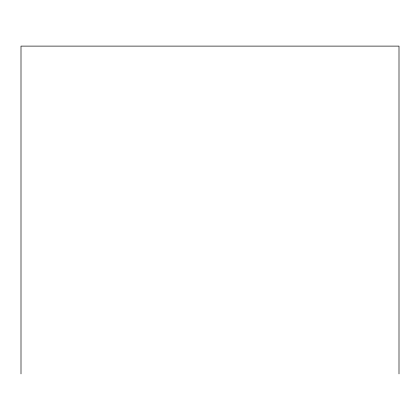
<?xml version="1.0" encoding="UTF-8"?>
<svg xmlns="http://www.w3.org/2000/svg" width="420" height="420" viewBox="0 0 420 420"><rect width="100%" height="100%" fill="white"/><g stroke="black" fill="none" stroke-linecap="round" stroke-linejoin="round"><path stroke-width="0.63" d="M399 373.889L399 46.111L21 46.111L21 373.889"/></g></svg>
